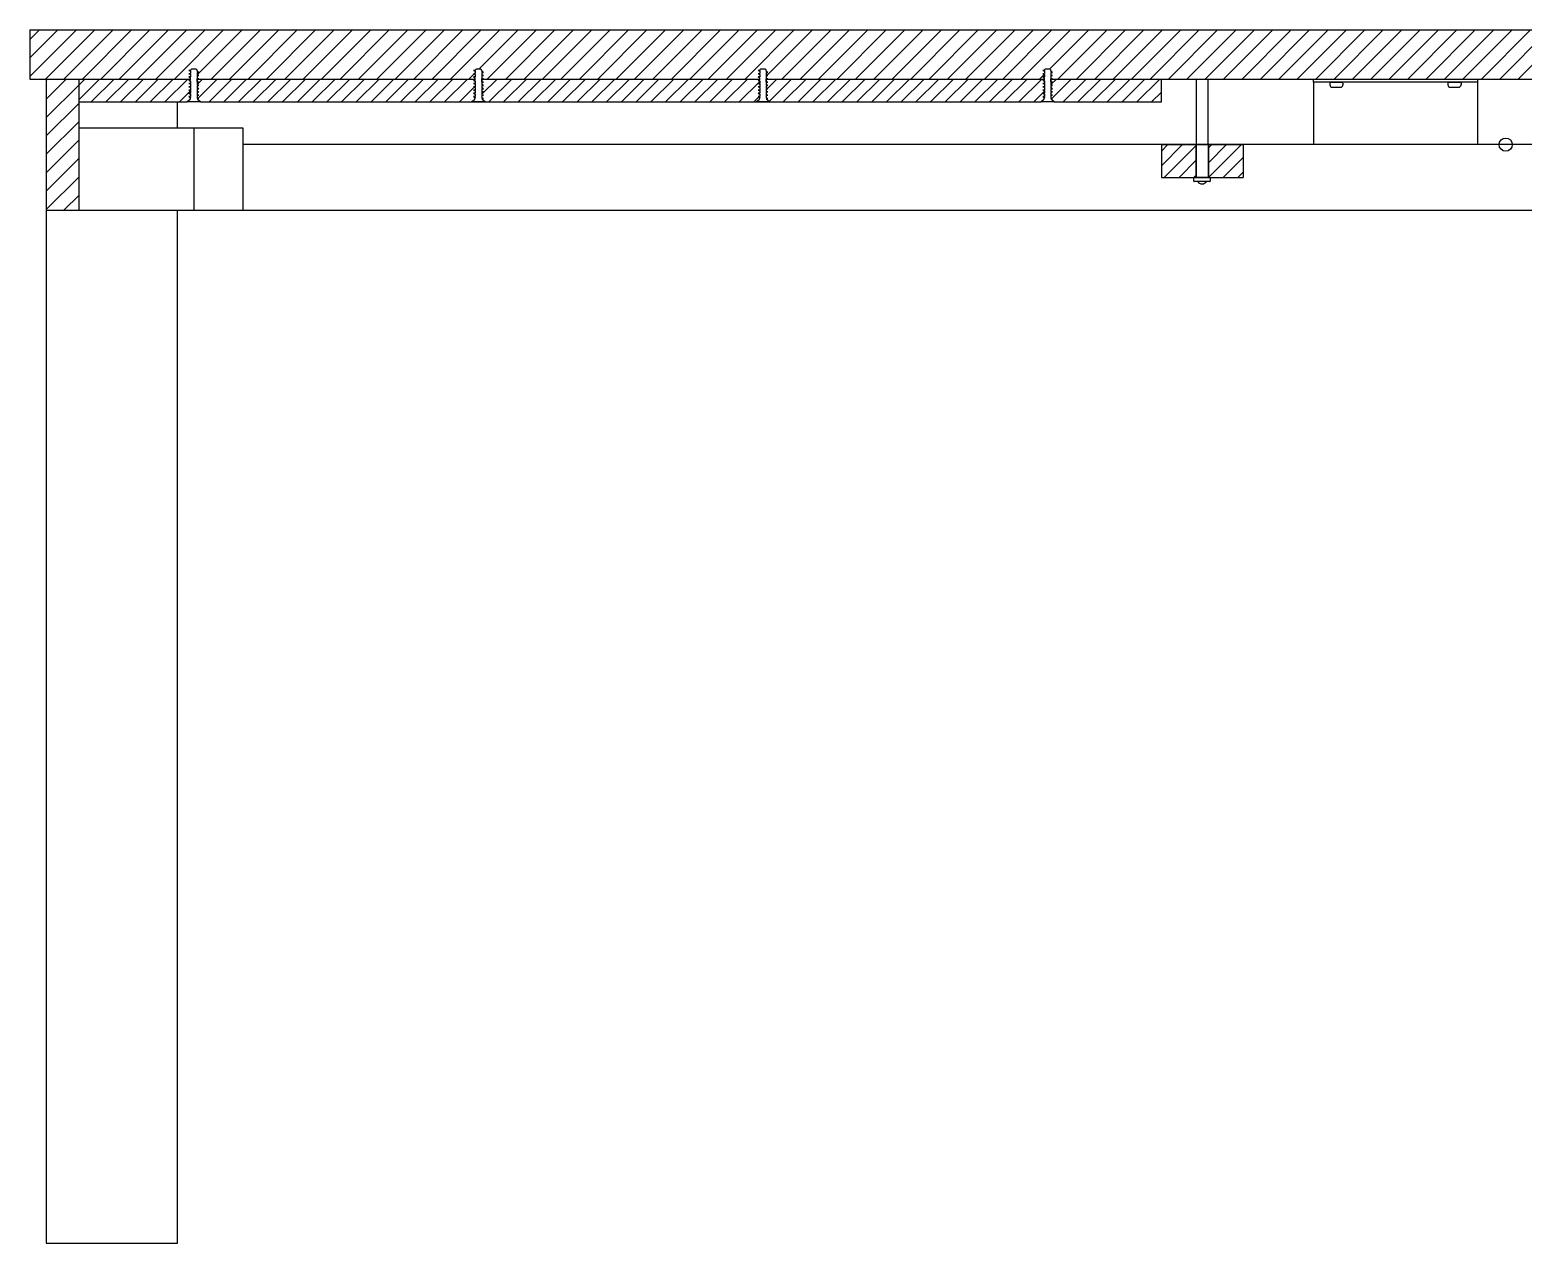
# Model space of a CAD drawing. Header units: millimetres. Extents: x 87 to 2337, y 122 to 625.
# Drawn here: x 1240.4 to 1331.5, y 248.8 to 322.8 of the extents above; entities that cross this region are included whole.
import ezdxf

# ---------------------------------------------------------------- set-up
doc = ezdxf.new("R2010")
doc.units = ezdxf.units.MM
doc.layers.get('0').update_dxf_attribs({"color": 255})
doc.layers.add('A-FURN', color=8, linetype='Continuous', lineweight=18)
for name, color, linetype in [('GIUNZIONI', 2, 'Continuous'), ('SEZIONI DETTAGLI', 250, 'Continuous'), ('VITI', 4, 'Continuous')]:
    doc.layers.add(name, color=color, linetype=linetype)
pattern_1 = [(45, (0, 126.70486), (-0.4490128, 0.4490128), [])]

msp = doc.modelspace()

# ---------------------------------------------------------------- hatches: boundary and pattern name
at = {"layer": 'A-FURN'}
h = msp.add_hatch(dxfattribs=at)
h.set_pattern_fill('ANSI31', color=256, scale=0.25)
h.set_pattern_definition([(45, (0, 126.70486), (-0.561266, 0.561266), [])])
h.paths.add_polyline_path([(1243.44, 319.798), (1241.44, 319.798), (1241.44, 311.798), (1243.44, 311.798)])
h = msp.add_hatch(dxfattribs=at)
h.set_pattern_fill('ANSI31', color=256, scale=0.2)
h.set_pattern_definition(pattern_1)
h.paths.add_polyline_path([(1250.141, 318.928), (1250.241, 318.931), (1250.241, 319.08), (1250.141, 319.127), (1250.241, 319.13), (1250.241, 319.279), (1250.141, 319.327), (1250.241, 319.33), (1250.241, 319.479), (1250.141, 319.526), (1250.241, 319.529), (1250.241, 319.678), (1250.141, 319.726), (1250.241, 319.728), (1250.241, 319.798), (1243.44, 319.798), (1243.44, 318.399), (1250.041, 318.4), (1250.195, 318.525, 0.213867), (1250.239, 318.682), (1250.141, 318.729), (1250.241, 318.732), (1250.241, 318.881)])
h.paths.add_polyline_path([(1267.596, 319.279), (1267.496, 319.327), (1267.596, 319.33), (1267.596, 319.479), (1267.496, 319.526), (1267.596, 319.529), (1267.596, 319.678), (1267.496, 319.726), (1267.596, 319.728), (1267.596, 319.798), (1250.641, 319.798), (1250.641, 319.657), (1250.741, 319.609), (1250.641, 319.607), (1250.641, 319.458), (1250.741, 319.409), (1250.641, 319.407), (1250.641, 319.258), (1250.741, 319.21), (1250.641, 319.208), (1250.641, 319.059), (1250.741, 319.01), (1250.641, 319.009), (1250.641, 318.859), (1250.741, 318.811), (1250.641, 318.809), (1250.641, 318.66), (1250.741, 318.612), (1250.645, 318.61, 0.120204), (1250.687, 318.525), (1250.841, 318.4), (1267.396, 318.4), (1267.55, 318.525, 0.213867), (1267.594, 318.682), (1267.496, 318.729), (1267.596, 318.732), (1267.596, 318.881), (1267.496, 318.928), (1267.596, 318.931), (1267.596, 319.08), (1267.496, 319.127), (1267.596, 319.13)])
h.paths.add_polyline_path([(1284.951, 319.08), (1284.851, 319.127), (1284.951, 319.13), (1284.951, 319.279), (1284.851, 319.327), (1284.951, 319.33), (1284.951, 319.479), (1284.851, 319.526), (1284.951, 319.529), (1284.951, 319.678), (1284.851, 319.726), (1284.951, 319.728), (1284.951, 319.798), (1267.996, 319.798), (1267.996, 319.657), (1268.096, 319.609), (1267.996, 319.607), (1267.996, 319.458), (1268.096, 319.409), (1267.996, 319.407), (1267.996, 319.258), (1268.096, 319.21), (1267.996, 319.208), (1267.996, 319.059), (1268.096, 319.01), (1267.996, 319.009), (1267.996, 318.859), (1268.096, 318.811), (1267.996, 318.809), (1267.996, 318.66), (1268.096, 318.612), (1268, 318.61, 0.120204), (1268.042, 318.525), (1268.196, 318.4), (1284.751, 318.4), (1284.905, 318.525, 0.213867), (1284.949, 318.682), (1284.851, 318.729), (1284.951, 318.732), (1284.951, 318.881), (1284.851, 318.928), (1284.951, 318.931)])
h = msp.add_hatch(dxfattribs=at)
h.set_pattern_fill('ANSI31', color=256, scale=0.2)
h.set_pattern_definition(pattern_1)
h.paths.add_polyline_path([(1302.206, 319.327), (1302.306, 319.33), (1302.306, 319.479), (1302.206, 319.526), (1302.306, 319.529), (1302.306, 319.678), (1302.206, 319.726), (1302.306, 319.728), (1302.306, 319.798), (1285.351, 319.798), (1285.351, 319.657), (1285.451, 319.609), (1285.351, 319.607), (1285.351, 319.458), (1285.451, 319.409), (1285.351, 319.407), (1285.351, 319.258), (1285.451, 319.21), (1285.351, 319.208), (1285.351, 319.059), (1285.451, 319.01), (1285.351, 319.009), (1285.351, 318.859), (1285.451, 318.811), (1285.351, 318.809), (1285.351, 318.66), (1285.451, 318.612), (1285.355, 318.61, 0.120204), (1285.397, 318.525), (1285.551, 318.4), (1302.106, 318.4), (1302.26, 318.525, 0.213867), (1302.304, 318.682), (1302.206, 318.729), (1302.306, 318.732), (1302.306, 318.881), (1302.206, 318.928), (1302.306, 318.931), (1302.306, 319.08), (1302.206, 319.127), (1302.306, 319.13), (1302.306, 319.279)])
h.paths.add_polyline_path([(1309.44, 319.798), (1302.706, 319.798), (1302.706, 319.657), (1302.806, 319.609), (1302.706, 319.607), (1302.706, 319.458), (1302.806, 319.409), (1302.706, 319.407), (1302.706, 319.258), (1302.806, 319.21), (1302.706, 319.208), (1302.706, 319.059), (1302.806, 319.01), (1302.706, 319.009), (1302.706, 318.859), (1302.806, 318.811), (1302.706, 318.809), (1302.706, 318.66), (1302.806, 318.612), (1302.71, 318.61, 0.120204), (1302.752, 318.525), (1302.906, 318.4), (1309.44, 318.4)])
h = msp.add_hatch(dxfattribs=at)
h.set_pattern_fill('ANSI31', color=256, scale=0.2)
h.set_pattern_definition(pattern_1)
h.paths.add_polyline_path([(1311.607, 315.411), (1311.558, 315.398), (1311.558, 315.298), (1311.607, 315.298), (1311.558, 315.284), (1311.558, 315.184), (1311.607, 315.184), (1311.558, 315.171), (1311.558, 315.071), (1311.607, 315.071), (1311.558, 315.058), (1311.558, 314.958), (1311.607, 314.958), (1311.558, 314.944), (1311.558, 314.844), (1311.607, 314.844), (1311.558, 314.831), (1311.558, 314.731), (1311.607, 314.731), (1311.558, 314.718), (1311.558, 314.618), (1311.607, 314.618), (1311.558, 314.604), (1311.558, 314.504), (1311.607, 314.504), (1311.558, 314.491), (1311.558, 314.391), (1311.607, 314.391), (1311.558, 314.378), (1311.558, 314.278), (1311.607, 314.278), (1311.558, 314.264), (1311.558, 314.164), (1311.607, 314.164), (1311.558, 314.151), (1311.559, 314.051), (1311.607, 314.051), (1311.559, 314.038), (1311.559, 313.938), (1311.607, 313.938), (1311.559, 313.924), (1311.559, 313.824), (1311.607, 313.824), (1311.559, 313.811), (1311.559, 313.794), (1309.44, 313.794), (1309.44, 315.798), (1311.558, 315.798), (1311.558, 315.801), (1312.181, 315.796), (1311.558, 315.624), (1311.558, 315.524), (1311.607, 315.524), (1311.558, 315.511), (1311.558, 315.411)])
h.paths.add_polyline_path([(1312.323, 314.009), (1312.274, 314.009), (1312.323, 314.022), (1312.323, 314.122), (1312.274, 314.122), (1312.323, 314.135), (1312.323, 314.235), (1312.274, 314.235), (1312.323, 314.249), (1312.323, 314.349), (1312.274, 314.349), (1312.322, 314.362), (1312.322, 314.462), (1312.274, 314.462), (1312.322, 314.475), (1312.322, 314.575), (1312.274, 314.575), (1312.322, 314.589), (1312.322, 314.689), (1312.274, 314.689), (1312.322, 314.702), (1312.322, 314.802), (1312.274, 314.802), (1312.322, 314.815), (1312.322, 314.915), (1312.274, 314.915), (1312.322, 314.929), (1312.322, 315.029), (1312.274, 315.029), (1312.322, 315.042), (1312.322, 315.142), (1312.274, 315.142), (1312.322, 315.155), (1312.322, 315.255), (1312.274, 315.255), (1312.322, 315.269), (1312.322, 315.369), (1312.274, 315.369), (1312.322, 315.382), (1312.322, 315.482), (1312.322, 315.595), (1312.274, 315.595), (1312.322, 315.609), (1312.322, 315.709), (1312.274, 315.709), (1312.322, 315.722), (1312.322, 315.795), (1311.94, 315.798), (1314.44, 315.798), (1314.44, 313.794), (1312.319, 313.794), (1312.285, 313.785), (1311.875, 313.785), (1312.323, 313.909)])
at = {"layer": 'VITI'}
h = msp.add_hatch(dxfattribs=at)
h.set_pattern_fill('ANSI31', color=8, scale=0.25)
h.paths.add_polyline_path([(1351.44, 322.798), (1240.44, 322.798), (1240.44, 319.798), (1241.44, 319.798), (1250.241, 319.798), (1250.241, 319.878), (1250.141, 319.925), (1250.241, 319.928), (1250.241, 320.077), (1250.141, 320.124), (1250.241, 320.127), (1250.241, 320.276), (1250.141, 320.324), (1250.241, 320.326), (1250.241, 320.327, -0.198912), (1250.255, 320.363), (1250.276, 320.384, -0.198912), (1250.311, 320.398), (1250.57, 320.398, -0.198912), (1250.605, 320.384), (1250.626, 320.363, -0.198912), (1250.641, 320.328), (1250.641, 320.255), (1250.741, 320.207), (1250.641, 320.205), (1250.641, 320.056), (1250.741, 320.007), (1250.641, 320.006), (1250.641, 319.856), (1250.76, 319.798), (1267.596, 319.798), (1267.596, 319.878), (1267.496, 319.925), (1267.596, 319.928), (1267.596, 320.077), (1267.496, 320.124), (1267.596, 320.127), (1267.596, 320.276), (1267.496, 320.324), (1267.596, 320.326), (1267.596, 320.327, -0.198912), (1267.61, 320.363), (1267.631, 320.384, -0.198912), (1267.666, 320.398), (1267.925, 320.398, -0.198912), (1267.96, 320.384), (1267.981, 320.363, -0.198912), (1267.996, 320.328), (1267.996, 320.255), (1268.096, 320.207), (1267.996, 320.205), (1267.996, 320.056), (1268.096, 320.007), (1267.996, 320.006), (1267.996, 319.856), (1268.115, 319.798), (1284.951, 319.798), (1284.951, 319.878), (1284.851, 319.925), (1284.951, 319.928), (1284.951, 320.077), (1284.851, 320.124), (1284.951, 320.127), (1284.951, 320.276), (1284.851, 320.324), (1284.951, 320.326), (1284.951, 320.327, -0.198912), (1284.965, 320.363), (1284.986, 320.384, -0.198912), (1285.021, 320.398), (1285.28, 320.398, -0.198912), (1285.315, 320.384), (1285.336, 320.363, -0.198912), (1285.351, 320.328), (1285.351, 320.255), (1285.451, 320.207), (1285.351, 320.205), (1285.351, 320.056), (1285.451, 320.007), (1285.351, 320.006), (1285.351, 319.856), (1285.47, 319.798), (1302.306, 319.798), (1302.306, 319.878), (1302.206, 319.925), (1302.306, 319.928), (1302.306, 320.077), (1302.206, 320.124), (1302.306, 320.127), (1302.306, 320.276), (1302.206, 320.324), (1302.306, 320.326), (1302.306, 320.327, -0.198912), (1302.32, 320.363), (1302.341, 320.384, -0.198912), (1302.376, 320.398), (1302.635, 320.398, -0.198912), (1302.67, 320.384), (1302.691, 320.363, -0.198912), (1302.706, 320.328), (1302.706, 320.255), (1302.806, 320.207), (1302.706, 320.205), (1302.706, 320.056), (1302.806, 320.007), (1302.706, 320.006), (1302.706, 319.856), (1302.825, 319.798), (1320.265, 319.798), (1327.465, 319.798), (1333.715, 319.798), (1340.915, 319.798), (1351.44, 319.798)])

# ---------------------------------------------------------------- linework, layer by layer
for p, q in [((1240.44, 322.798), (1420.44, 322.798)), ((1240.44, 322.798), (1240.44, 319.798)), ((1240.44, 319.798), (1250.241, 319.798)), ((1240.44, 319.798), (1241.44, 319.798)), ((1241.44, 319.798), (1241.44, 311.798)), ((1243.44, 311.798), (1243.44, 319.798)), ((1250.641, 319.798), (1267.596, 319.798)), ((1267.996, 319.798), (1284.951, 319.798)), ((1285.351, 319.798), (1302.306, 319.798)), ((1302.706, 319.798), (1320.265, 319.798)), ((1309.44, 318.4), (1309.44, 319.798)), ((1320.265, 319.798), (1327.465, 319.798)), ((1327.465, 319.798), (1333.715, 319.798)), ((1243.441, 318.399), (1250.041, 318.4)), ((1250.841, 318.4), (1267.796, 318.4)), ((1267.796, 318.4), (1285.151, 318.4)), ((1285.151, 318.4), (1302.106, 318.4)), ((1302.906, 318.4), (1309.44, 318.4)), ((1309.44, 315.798), (1309.44, 313.794)), ((1309.44, 315.798), (1314.44, 315.798)), ((1314.44, 315.798), (1314.44, 313.794)), ((1309.44, 313.794), (1314.44, 313.794)), ((1241.44, 311.798), (1243.44, 311.798))]:
    msp.add_line(p, q)
at = {"layer": 'GIUNZIONI'}
for p, q in [((1318.715, 319.598), (1318.715, 319.798)), ((1328.715, 319.798), (1328.715, 319.598)), ((1318.715, 319.598), (1318.715, 315.798)), ((1319.715, 319.548), (1319.715, 319.448)), ((1319.715, 319.448), (1319.715, 319.448)), ((1319.765, 319.598), (1320.465, 319.598)), ((1319.865, 319.298), (1320.365, 319.298)), ((1320.515, 319.548), (1320.515, 319.448)), ((1320.515, 319.448), (1320.515, 319.448)), ((1326.915, 319.548), (1326.915, 319.448)), ((1326.915, 319.448), (1326.915, 319.448)), ((1326.965, 319.598), (1327.665, 319.598)), ((1327.065, 319.298), (1327.565, 319.298)), ((1327.715, 319.548), (1327.715, 319.448)), ((1327.715, 319.448), (1327.715, 319.448)), ((1328.715, 319.598), (1328.715, 315.798)), ((1249.44, 316.798), (1249.44, 318.4)), ((1253.44, 316.798), (1243.44, 316.798)), ((1250.44, 316.798), (1250.44, 311.798)), ((1253.44, 311.798), (1253.44, 316.798)), ((1407.44, 315.798), (1253.44, 315.798)), ((1241.44, 311.798), (1241.44, 248.798)), ((1243.44, 311.798), (1243.64, 311.798)), ((1243.64, 311.798), (1253.44, 311.798)), ((1249.44, 248.798), (1249.44, 311.798)), ((1253.44, 311.798), (1407.44, 311.798)), ((1241.44, 248.798), (1249.44, 248.798))]:
    msp.add_line(p, q, dxfattribs=at)
msp.add_circle((1330.44, 315.798), 0.4, dxfattribs=at)
for centre, radius, start, end in [((1319.765, 319.548), 0.05, 90, 180), ((1319.865, 319.448), 0.15, 180, 270), ((1320.365, 319.448), 0.15, 270, 0), ((1320.465, 319.548), 0.05, 0, 90), ((1326.965, 319.548), 0.05, 90, 180), ((1327.065, 319.448), 0.15, 180, 270), ((1327.565, 319.448), 0.15, 270, 0), ((1327.665, 319.548), 0.05, 0, 90)]:
    msp.add_arc(centre, radius, start, end, dxfattribs=at)
at = {"layer": 'SEZIONI DETTAGLI'}
msp.add_line((1328.715, 319.598), (1318.715, 319.598), dxfattribs=at)
at = {"layer": 'VITI'}
for p, q in [((1250.241, 320.326), (1250.141, 320.324)), ((1250.141, 320.324), (1250.241, 320.276)), ((1250.241, 320.127), (1250.141, 320.124)), ((1250.141, 320.124), (1250.241, 320.077)), ((1250.241, 319.928), (1250.141, 319.925)), ((1250.141, 319.925), (1250.241, 319.878)), ((1250.241, 319.728), (1250.141, 319.726)), ((1250.141, 319.726), (1250.241, 319.678)), ((1250.241, 320.327), (1250.241, 320.326)), ((1250.241, 320.276), (1250.241, 320.127)), ((1250.241, 320.077), (1250.241, 319.928)), ((1250.241, 319.729), (1250.241, 319.878)), ((1250.241, 319.729), (1250.241, 319.728)), ((1250.241, 319.678), (1250.241, 319.529)), ((1250.255, 320.363), (1250.276, 320.384)), ((1250.57, 320.398), (1250.311, 320.398)), ((1250.605, 320.384), (1250.626, 320.363)), ((1250.641, 320.328), (1250.641, 320.255)), ((1250.741, 320.207), (1250.641, 320.255)), ((1250.641, 320.205), (1250.741, 320.207)), ((1250.641, 320.205), (1250.641, 320.056)), ((1250.741, 320.007), (1250.641, 320.056)), ((1250.641, 320.006), (1250.741, 320.007)), ((1250.641, 320.006), (1250.641, 319.856)), ((1250.741, 319.808), (1250.641, 319.856)), ((1250.641, 319.806), (1250.741, 319.808)), ((1250.641, 319.657), (1250.641, 319.806)), ((1250.641, 319.729), (1250.641, 319.657)), ((1250.741, 319.609), (1250.641, 319.657)), ((1267.596, 320.326), (1267.496, 320.324)), ((1267.496, 320.324), (1267.596, 320.276)), ((1267.596, 320.127), (1267.496, 320.124)), ((1267.496, 320.124), (1267.596, 320.077)), ((1267.596, 319.928), (1267.496, 319.925)), ((1267.496, 319.925), (1267.596, 319.878)), ((1267.596, 319.728), (1267.496, 319.726)), ((1267.496, 319.726), (1267.596, 319.678)), ((1267.596, 320.327), (1267.596, 320.326)), ((1267.596, 320.276), (1267.596, 320.127)), ((1267.596, 320.077), (1267.596, 319.928)), ((1267.596, 319.729), (1267.596, 319.878)), ((1267.596, 319.729), (1267.596, 319.728)), ((1267.596, 319.678), (1267.596, 319.529)), ((1267.61, 320.363), (1267.631, 320.384)), ((1267.925, 320.398), (1267.666, 320.398)), ((1267.96, 320.384), (1267.981, 320.363)), ((1267.996, 320.328), (1267.996, 320.255)), ((1268.096, 320.207), (1267.996, 320.255)), ((1267.996, 320.205), (1268.096, 320.207)), ((1267.996, 320.205), (1267.996, 320.056)), ((1268.096, 320.007), (1267.996, 320.056)), ((1267.996, 320.006), (1268.096, 320.007)), ((1267.996, 320.006), (1267.996, 319.856)), ((1268.096, 319.808), (1267.996, 319.856)), ((1267.996, 319.806), (1268.096, 319.808)), ((1267.996, 319.657), (1267.996, 319.806)), ((1267.996, 319.729), (1267.996, 319.657)), ((1268.096, 319.609), (1267.996, 319.657)), ((1284.951, 320.326), (1284.851, 320.324)), ((1284.851, 320.324), (1284.951, 320.276)), ((1284.951, 320.127), (1284.851, 320.124)), ((1284.851, 320.124), (1284.951, 320.077)), ((1284.951, 319.928), (1284.851, 319.925)), ((1284.851, 319.925), (1284.951, 319.878)), ((1284.951, 319.728), (1284.851, 319.726)), ((1284.851, 319.726), (1284.951, 319.678)), ((1284.951, 320.327), (1284.951, 320.326)), ((1284.951, 320.276), (1284.951, 320.127)), ((1284.951, 320.077), (1284.951, 319.928)), ((1284.951, 319.729), (1284.951, 319.878)), ((1284.951, 319.729), (1284.951, 319.728)), ((1284.951, 319.678), (1284.951, 319.529)), ((1284.965, 320.363), (1284.986, 320.384)), ((1285.28, 320.398), (1285.021, 320.398)), ((1285.315, 320.384), (1285.336, 320.363)), ((1285.351, 320.328), (1285.351, 320.255)), ((1285.451, 320.207), (1285.351, 320.255)), ((1285.351, 320.205), (1285.451, 320.207)), ((1285.351, 320.205), (1285.351, 320.056)), ((1285.451, 320.007), (1285.351, 320.056)), ((1285.351, 320.006), (1285.451, 320.007)), ((1285.351, 320.006), (1285.351, 319.856)), ((1285.451, 319.808), (1285.351, 319.856)), ((1285.351, 319.806), (1285.451, 319.808)), ((1285.351, 319.657), (1285.351, 319.806)), ((1285.351, 319.729), (1285.351, 319.657)), ((1285.451, 319.609), (1285.351, 319.657)), ((1302.306, 320.326), (1302.206, 320.324)), ((1302.206, 320.324), (1302.306, 320.276)), ((1302.306, 320.127), (1302.206, 320.124)), ((1302.206, 320.124), (1302.306, 320.077)), ((1302.306, 319.928), (1302.206, 319.925)), ((1302.206, 319.925), (1302.306, 319.878)), ((1302.306, 319.728), (1302.206, 319.726)), ((1302.206, 319.726), (1302.306, 319.678)), ((1302.306, 320.327), (1302.306, 320.326)), ((1302.306, 320.276), (1302.306, 320.127)), ((1302.306, 320.077), (1302.306, 319.928)), ((1302.306, 319.729), (1302.306, 319.878)), ((1302.306, 319.729), (1302.306, 319.728)), ((1302.306, 319.678), (1302.306, 319.529)), ((1302.32, 320.363), (1302.341, 320.384)), ((1302.635, 320.398), (1302.376, 320.398)), ((1302.67, 320.384), (1302.691, 320.363)), ((1302.706, 320.328), (1302.706, 320.255)), ((1302.806, 320.207), (1302.706, 320.255)), ((1302.706, 320.205), (1302.806, 320.207)), ((1302.706, 320.205), (1302.706, 320.056)), ((1302.806, 320.007), (1302.706, 320.056)), ((1302.706, 320.006), (1302.806, 320.007)), ((1302.706, 320.006), (1302.706, 319.856)), ((1302.806, 319.808), (1302.706, 319.856)), ((1302.706, 319.806), (1302.806, 319.808)), ((1302.706, 319.657), (1302.706, 319.806)), ((1302.706, 319.729), (1302.706, 319.657)), ((1302.806, 319.609), (1302.706, 319.657)), ((1311.578, 315.801), (1311.578, 319.789)), ((1312.303, 315.795), (1312.298, 319.789)), ((1250.241, 319.529), (1250.141, 319.526)), ((1250.141, 319.526), (1250.241, 319.479)), ((1250.241, 319.33), (1250.141, 319.327)), ((1250.141, 319.327), (1250.241, 319.279)), ((1250.241, 319.13), (1250.141, 319.127)), ((1250.141, 319.127), (1250.241, 319.08)), ((1250.241, 318.931), (1250.141, 318.928)), ((1250.141, 318.928), (1250.241, 318.881)), ((1250.241, 318.732), (1250.141, 318.729)), ((1250.141, 318.729), (1250.241, 318.681)), ((1250.241, 319.479), (1250.241, 319.33)), ((1250.241, 319.279), (1250.241, 319.13)), ((1250.241, 319.08), (1250.241, 318.931)), ((1250.241, 318.881), (1250.241, 318.732)), ((1250.641, 319.607), (1250.741, 319.609)), ((1250.641, 319.607), (1250.641, 319.458)), ((1250.741, 319.409), (1250.641, 319.458)), ((1250.641, 319.407), (1250.741, 319.409)), ((1250.641, 319.407), (1250.641, 319.258)), ((1250.741, 319.21), (1250.641, 319.258)), ((1250.641, 319.208), (1250.741, 319.21)), ((1250.641, 319.208), (1250.641, 319.059)), ((1250.741, 319.01), (1250.641, 319.059)), ((1250.641, 319.009), (1250.741, 319.01)), ((1250.641, 319.009), (1250.641, 318.859)), ((1250.741, 318.811), (1250.641, 318.859)), ((1250.641, 318.809), (1250.741, 318.811)), ((1250.641, 318.809), (1250.641, 318.66)), ((1267.596, 319.529), (1267.496, 319.526)), ((1267.496, 319.526), (1267.596, 319.479)), ((1267.596, 319.33), (1267.496, 319.327)), ((1267.496, 319.327), (1267.596, 319.279)), ((1267.596, 319.13), (1267.496, 319.127)), ((1267.496, 319.127), (1267.596, 319.08)), ((1267.596, 318.931), (1267.496, 318.928)), ((1267.496, 318.928), (1267.596, 318.881)), ((1267.596, 318.732), (1267.496, 318.729)), ((1267.496, 318.729), (1267.596, 318.681)), ((1267.596, 319.479), (1267.596, 319.33)), ((1267.596, 319.279), (1267.596, 319.13)), ((1267.596, 319.08), (1267.596, 318.931)), ((1267.596, 318.881), (1267.596, 318.732)), ((1267.996, 319.607), (1268.096, 319.609)), ((1267.996, 319.607), (1267.996, 319.458)), ((1268.096, 319.409), (1267.996, 319.458)), ((1267.996, 319.407), (1268.096, 319.409)), ((1267.996, 319.407), (1267.996, 319.258)), ((1268.096, 319.21), (1267.996, 319.258)), ((1267.996, 319.208), (1268.096, 319.21)), ((1267.996, 319.208), (1267.996, 319.059)), ((1268.096, 319.01), (1267.996, 319.059)), ((1267.996, 319.009), (1268.096, 319.01)), ((1267.996, 319.009), (1267.996, 318.859)), ((1268.096, 318.811), (1267.996, 318.859)), ((1267.996, 318.809), (1268.096, 318.811)), ((1267.996, 318.809), (1267.996, 318.66)), ((1284.951, 319.529), (1284.851, 319.526)), ((1284.851, 319.526), (1284.951, 319.479)), ((1284.951, 319.33), (1284.851, 319.327)), ((1284.851, 319.327), (1284.951, 319.279)), ((1284.951, 319.13), (1284.851, 319.127)), ((1284.851, 319.127), (1284.951, 319.08)), ((1284.951, 318.931), (1284.851, 318.928)), ((1284.851, 318.928), (1284.951, 318.881)), ((1284.951, 318.732), (1284.851, 318.729)), ((1284.851, 318.729), (1284.951, 318.681)), ((1284.951, 319.479), (1284.951, 319.33)), ((1284.951, 319.279), (1284.951, 319.13)), ((1284.951, 319.08), (1284.951, 318.931)), ((1284.951, 318.881), (1284.951, 318.732)), ((1285.351, 319.607), (1285.451, 319.609)), ((1285.351, 319.607), (1285.351, 319.458)), ((1285.451, 319.409), (1285.351, 319.458)), ((1285.351, 319.407), (1285.451, 319.409)), ((1285.351, 319.407), (1285.351, 319.258)), ((1285.451, 319.21), (1285.351, 319.258)), ((1285.351, 319.208), (1285.451, 319.21)), ((1285.351, 319.208), (1285.351, 319.059)), ((1285.451, 319.01), (1285.351, 319.059)), ((1285.351, 319.009), (1285.451, 319.01)), ((1285.351, 319.009), (1285.351, 318.859)), ((1285.451, 318.811), (1285.351, 318.859)), ((1285.351, 318.809), (1285.451, 318.811)), ((1285.351, 318.809), (1285.351, 318.66)), ((1302.306, 319.529), (1302.206, 319.526)), ((1302.206, 319.526), (1302.306, 319.479)), ((1302.306, 319.33), (1302.206, 319.327)), ((1302.206, 319.327), (1302.306, 319.279)), ((1302.306, 319.13), (1302.206, 319.127)), ((1302.206, 319.127), (1302.306, 319.08)), ((1302.306, 318.931), (1302.206, 318.928)), ((1302.206, 318.928), (1302.306, 318.881)), ((1302.306, 318.732), (1302.206, 318.729)), ((1302.206, 318.729), (1302.306, 318.681)), ((1302.306, 319.479), (1302.306, 319.33)), ((1302.306, 319.279), (1302.306, 319.13)), ((1302.306, 319.08), (1302.306, 318.931)), ((1302.306, 318.881), (1302.306, 318.732)), ((1302.706, 319.607), (1302.806, 319.609)), ((1302.706, 319.607), (1302.706, 319.458)), ((1302.806, 319.409), (1302.706, 319.458)), ((1302.706, 319.407), (1302.806, 319.409)), ((1302.706, 319.407), (1302.706, 319.258)), ((1302.806, 319.21), (1302.706, 319.258)), ((1302.706, 319.208), (1302.806, 319.21)), ((1302.706, 319.208), (1302.706, 319.059)), ((1302.806, 319.01), (1302.706, 319.059)), ((1302.706, 319.009), (1302.806, 319.01)), ((1302.706, 319.009), (1302.706, 318.859)), ((1302.806, 318.811), (1302.706, 318.859)), ((1302.706, 318.809), (1302.806, 318.811)), ((1302.706, 318.809), (1302.706, 318.66)), ((1250.195, 318.525), (1250.041, 318.4)), ((1250.841, 318.4), (1250.041, 318.4)), ((1250.241, 318.681), (1250.241, 318.653)), ((1250.741, 318.612), (1250.641, 318.66)), ((1250.641, 318.61), (1250.741, 318.612)), ((1250.841, 318.4), (1250.687, 318.525)), ((1267.55, 318.525), (1267.396, 318.4)), ((1268.196, 318.4), (1267.396, 318.4)), ((1267.596, 318.681), (1267.596, 318.653)), ((1268.096, 318.612), (1267.996, 318.66)), ((1267.996, 318.61), (1268.096, 318.612)), ((1268.196, 318.4), (1268.042, 318.525)), ((1284.905, 318.525), (1284.751, 318.4)), ((1285.551, 318.4), (1284.751, 318.4)), ((1284.951, 318.681), (1284.951, 318.653)), ((1285.451, 318.612), (1285.351, 318.66)), ((1285.351, 318.61), (1285.451, 318.612)), ((1285.551, 318.4), (1285.397, 318.525)), ((1302.26, 318.525), (1302.106, 318.4)), ((1302.906, 318.4), (1302.106, 318.4)), ((1302.306, 318.681), (1302.306, 318.653)), ((1302.806, 318.612), (1302.706, 318.66)), ((1302.706, 318.61), (1302.806, 318.612)), ((1302.906, 318.4), (1302.752, 318.525)), ((1312.323, 315.795), (1311.558, 315.801)), ((1311.558, 315.801), (1311.559, 313.785)), ((1312.323, 313.795), (1312.323, 315.795)), ((1312.323, 315.795), (1312.323, 313.795)), ((1311.422, 313.565), (1311.422, 313.765)), ((1311.442, 313.785), (1312.402, 313.785)), ((1312.402, 313.545), (1311.442, 313.545)), ((1312.422, 313.765), (1312.422, 313.565))]:
    msp.add_line(p, q, dxfattribs=at)
at = {"layer": 'VITI', "color": 0}
for p, q in [((1311.558, 315.751), (1311.558, 315.801)), ((1311.558, 315.751), (1311.607, 315.751)), ((1311.558, 315.638), (1311.558, 315.738)), ((1311.558, 315.638), (1311.607, 315.638)), ((1311.558, 315.524), (1311.558, 315.624)), ((1311.558, 315.524), (1311.607, 315.524)), ((1311.558, 315.411), (1311.558, 315.511)), ((1311.558, 315.411), (1311.607, 315.411)), ((1311.558, 315.298), (1311.558, 315.398)), ((1311.558, 315.298), (1311.607, 315.298)), ((1311.558, 315.184), (1311.558, 315.284)), ((1311.558, 315.184), (1311.607, 315.184)), ((1311.558, 315.071), (1311.558, 315.171)), ((1312.322, 315.709), (1312.274, 315.709)), ((1312.322, 315.595), (1312.274, 315.595)), ((1312.322, 315.482), (1312.274, 315.482)), ((1312.322, 315.369), (1312.274, 315.369)), ((1312.322, 315.255), (1312.274, 315.255)), ((1312.322, 315.142), (1312.274, 315.142)), ((1312.322, 315.795), (1312.322, 315.722)), ((1312.322, 315.709), (1312.322, 315.609)), ((1312.322, 315.709), (1312.322, 315.609)), ((1312.322, 315.595), (1312.322, 315.495)), ((1312.322, 315.482), (1312.322, 315.382)), ((1312.322, 315.482), (1312.322, 315.382)), ((1312.322, 315.369), (1312.322, 315.269)), ((1312.322, 315.255), (1312.322, 315.155)), ((1312.322, 315.255), (1312.322, 315.155)), ((1312.322, 315.142), (1312.322, 315.042)), ((1311.558, 315.071), (1311.607, 315.071)), ((1311.558, 314.958), (1311.558, 315.058)), ((1311.558, 314.958), (1311.607, 314.958)), ((1311.558, 314.844), (1311.558, 314.944)), ((1311.558, 314.844), (1311.607, 314.844)), ((1311.558, 314.731), (1311.558, 314.831)), ((1311.558, 314.731), (1311.607, 314.731)), ((1311.558, 314.618), (1311.558, 314.718)), ((1311.558, 314.618), (1311.607, 314.618)), ((1311.558, 314.504), (1311.558, 314.604)), ((1311.558, 314.504), (1311.607, 314.504)), ((1311.558, 314.391), (1311.558, 314.491)), ((1311.558, 314.391), (1311.607, 314.391)), ((1311.558, 314.278), (1311.558, 314.378)), ((1311.558, 314.278), (1311.607, 314.278)), ((1311.558, 314.164), (1311.558, 314.264)), ((1312.322, 315.029), (1312.274, 315.029)), ((1312.322, 314.915), (1312.274, 314.915)), ((1312.322, 314.802), (1312.274, 314.802)), ((1312.322, 314.689), (1312.274, 314.689)), ((1312.322, 314.575), (1312.274, 314.575)), ((1312.322, 314.462), (1312.274, 314.462)), ((1312.323, 314.349), (1312.274, 314.349)), ((1312.323, 314.235), (1312.274, 314.235)), ((1312.322, 315.029), (1312.322, 314.929)), ((1312.322, 315.029), (1312.322, 314.929)), ((1312.322, 314.915), (1312.322, 314.815)), ((1312.322, 314.802), (1312.322, 314.702)), ((1312.322, 314.802), (1312.322, 314.702)), ((1312.322, 314.689), (1312.322, 314.589)), ((1312.322, 314.575), (1312.322, 314.475)), ((1312.322, 314.575), (1312.322, 314.475)), ((1312.322, 314.462), (1312.322, 314.362)), ((1312.323, 314.349), (1312.323, 314.249)), ((1312.323, 314.349), (1312.323, 314.249)), ((1312.323, 314.235), (1312.323, 314.135)), ((1311.558, 314.164), (1311.607, 314.164)), ((1311.559, 314.051), (1311.558, 314.151)), ((1311.559, 314.051), (1311.607, 314.051)), ((1311.559, 313.938), (1311.559, 314.038)), ((1311.559, 313.938), (1311.607, 313.938)), ((1311.559, 313.824), (1311.559, 313.924)), ((1311.559, 313.824), (1311.607, 313.824)), ((1311.559, 313.785), (1311.559, 313.811)), ((1312.285, 313.785), (1311.559, 313.785)), ((1312.323, 314.122), (1312.274, 314.122)), ((1312.323, 314.009), (1312.274, 314.009)), ((1312.323, 313.895), (1312.274, 313.895)), ((1312.323, 313.795), (1312.285, 313.785)), ((1312.323, 314.122), (1312.323, 314.022)), ((1312.323, 314.122), (1312.323, 314.022)), ((1312.323, 314.009), (1312.323, 313.909)), ((1312.323, 313.895), (1312.323, 313.795)), ((1312.323, 313.895), (1312.323, 313.795))]:
    msp.add_line(p, q, dxfattribs=at)
at = {"layer": 'VITI'}
for centre, radius, start, end in [((1250.291, 320.327), 0.05, 135.00823, 180.00823), ((1250.311, 320.348), 0.05, 90.00823, 135.00823), ((1250.57, 320.348), 0.05, 45.00823, 90.00823), ((1250.591, 320.328), 0.05, 0.00823, 45.00823), ((1267.646, 320.327), 0.05, 135.00823, 180.00823), ((1267.666, 320.348), 0.05, 90.00823, 135.00823), ((1267.925, 320.348), 0.05, 45.00823, 90.00823), ((1267.946, 320.328), 0.05, 0.00823, 45.00823), ((1285.001, 320.327), 0.05, 135.00823, 180.00823), ((1285.021, 320.348), 0.05, 90.00823, 135.00823), ((1285.28, 320.348), 0.05, 45.00823, 90.00823), ((1285.301, 320.328), 0.05, 0.00823, 45.00823), ((1302.356, 320.327), 0.05, 135.00823, 180.00823), ((1302.376, 320.348), 0.05, 90.00823, 135.00823), ((1302.635, 320.348), 0.05, 45.00823, 90.00823), ((1302.656, 320.328), 0.05, 0.00823, 45.00823), ((1250.041, 318.653), 0.2, 320.25139, 0.00823), ((1250.841, 318.653), 0.2, 192.34784, 219.76508), ((1267.396, 318.653), 0.2, 320.25139, 0.00823), ((1268.196, 318.653), 0.2, 192.34784, 219.76508), ((1284.751, 318.653), 0.2, 320.25139, 0.00823), ((1285.551, 318.653), 0.2, 192.34784, 219.76508), ((1302.106, 318.653), 0.2, 320.25139, 0.00823), ((1302.906, 318.653), 0.2, 192.34784, 219.76508), ((1311.442, 313.765), 0.02, 90, 180), ((1311.442, 313.565), 0.02, 180, 270), ((1311.922, 313.755), 0.35, 216.8699, 323.1301), ((1312.402, 313.765), 0.02, 360, 90), ((1312.402, 313.565), 0.02, 270, 0)]:
    msp.add_arc(centre, radius, start, end, dxfattribs=at)

doc.saveas('drawing.dxf')
